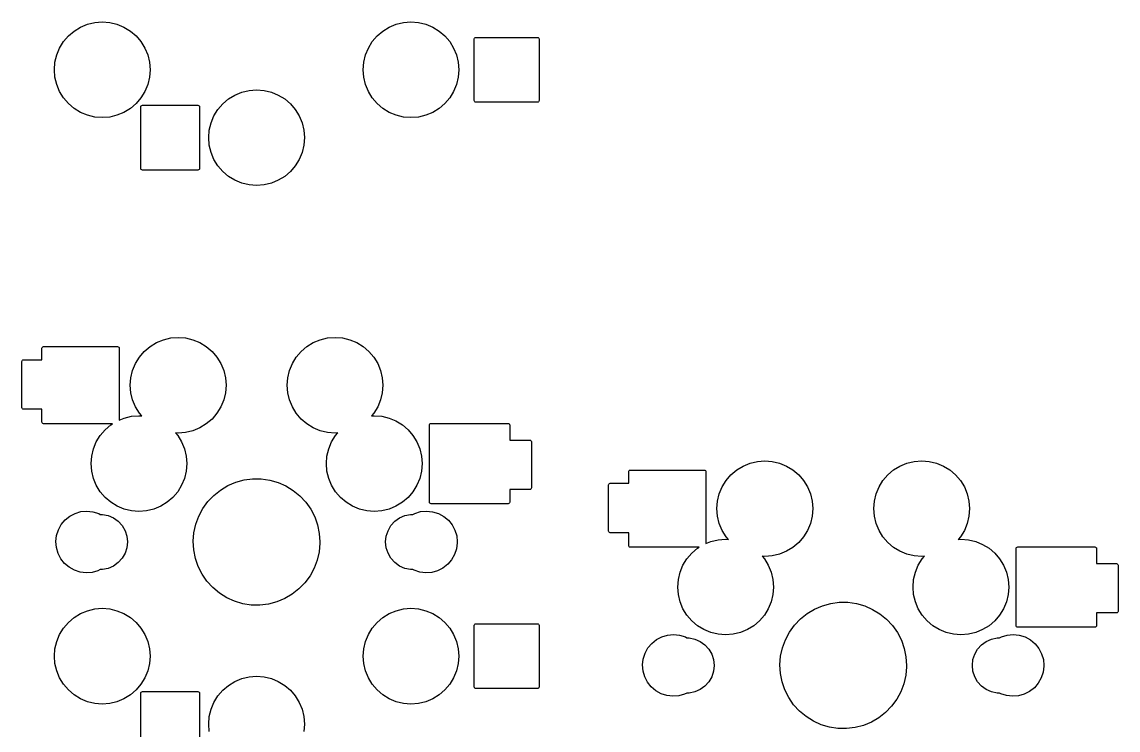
# Model space of a CAD drawing. Extents: x -8 to 140, y -39 to 78.
# Drawn here: x 87.4 to 122.9, y 12.91 to 35.85 of the extents above; entities that cross this region are included whole.
import ezdxf

# ---------------------------------------------------------------- set-up
doc = ezdxf.new("R2010")
doc.units = 0
doc.layers.add('BLACK', color=7, linetype='CONTINUOUS')

msp = doc.modelspace()

# ---------------------------------------------------------------- linework, layer by layer
at = {"layer": 'BLACK', "linetype": 'CONTINUOUS'}
for p, q in [((88.904, 35.396), (89.0889, 35.554)), ((89.0889, 35.554), (89.2963, 35.6811)), ((89.2963, 35.6811), (89.521, 35.7741)), ((89.521, 35.7741), (89.7575, 35.8309)), ((89.7575, 35.8309), (90, 35.85)), ((90, 35.85), (90.2425, 35.8309)), ((90.2425, 35.8309), (90.479, 35.7741)), ((90.479, 35.7741), (90.7037, 35.6811)), ((90.7037, 35.6811), (90.9111, 35.554)), ((90.9111, 35.554), (91.096, 35.396)), ((98.904, 35.396), (99.0889, 35.554)), ((99.0889, 35.554), (99.2963, 35.6811)), ((99.2963, 35.6811), (99.521, 35.7741)), ((99.521, 35.7741), (99.7575, 35.8309)), ((99.7575, 35.8309), (100, 35.85)), ((100, 35.85), (100.242, 35.8309)), ((100.242, 35.8309), (100.479, 35.7741)), ((100.479, 35.7741), (100.704, 35.6811)), ((100.704, 35.6811), (100.911, 35.554)), ((100.911, 35.554), (101.096, 35.396)), ((88.6189, 35.0037), (88.746, 35.2111)), ((88.746, 35.2111), (88.904, 35.396)), ((91.096, 35.396), (91.254, 35.2111)), ((91.254, 35.2111), (91.3811, 35.0037)), ((98.6189, 35.0037), (98.746, 35.2111)), ((98.746, 35.2111), (98.904, 35.396)), ((101.096, 35.396), (101.254, 35.2111)), ((101.254, 35.2111), (101.381, 35.0037)), ((102.05, 35.3), (102.054, 35.3191)), ((102.05, 33.3), (102.05, 35.3)), ((102.054, 35.3191), (102.065, 35.3354)), ((102.065, 35.3354), (102.081, 35.3462)), ((102.081, 35.3462), (102.1, 35.35)), ((102.1, 35.35), (104.1, 35.35)), ((104.1, 35.35), (104.119, 35.3462)), ((104.119, 35.3462), (104.135, 35.3354)), ((104.135, 35.3354), (104.146, 35.3191)), ((104.146, 35.3191), (104.15, 35.3)), ((104.15, 35.3), (104.15, 33.3)), ((88.5259, 34.779), (88.6189, 35.0037)), ((91.3811, 35.0037), (91.4741, 34.779)), ((98.5259, 34.779), (98.6189, 35.0037)), ((101.381, 35.0037), (101.474, 34.779)), ((88.45, 34.3), (88.4691, 34.5425)), ((88.4691, 34.5425), (88.5259, 34.779)), ((91.4741, 34.779), (91.5309, 34.5425)), ((91.5309, 34.5425), (91.55, 34.3)), ((98.45, 34.3), (98.4691, 34.5425)), ((98.4691, 34.5425), (98.5259, 34.779)), ((101.474, 34.779), (101.531, 34.5425)), ((101.531, 34.5425), (101.55, 34.3)), ((88.4691, 34.0575), (88.45, 34.3)), ((91.55, 34.3), (91.5309, 34.0575)), ((98.4691, 34.0575), (98.45, 34.3)), ((101.55, 34.3), (101.531, 34.0575)), ((88.5259, 33.821), (88.4691, 34.0575)), ((88.6189, 33.5963), (88.5259, 33.821)), ((91.4741, 33.821), (91.3811, 33.5963)), ((91.5309, 34.0575), (91.4741, 33.821)), ((98.5259, 33.821), (98.4691, 34.0575)), ((98.6189, 33.5963), (98.5259, 33.821)), ((101.474, 33.821), (101.381, 33.5963)), ((101.531, 34.0575), (101.474, 33.821)), ((88.746, 33.3889), (88.6189, 33.5963)), ((88.904, 33.204), (88.746, 33.3889)), ((91.254, 33.3889), (91.096, 33.204)), ((91.3811, 33.5963), (91.254, 33.3889)), ((94.0889, 33.354), (94.2963, 33.4811)), ((94.2963, 33.4811), (94.521, 33.5741)), ((94.521, 33.5741), (94.7575, 33.6309)), ((94.7575, 33.6309), (95, 33.65)), ((95, 33.65), (95.2425, 33.6309)), ((95.2425, 33.6309), (95.479, 33.5741)), ((95.479, 33.5741), (95.7037, 33.4811)), ((95.7037, 33.4811), (95.9111, 33.354)), ((98.746, 33.3889), (98.6189, 33.5963)), ((98.904, 33.204), (98.746, 33.3889)), ((101.254, 33.3889), (101.096, 33.204)), ((101.381, 33.5963), (101.254, 33.3889)), ((89.0889, 33.046), (88.904, 33.204)), ((89.2963, 32.9189), (89.0889, 33.046)), ((90.9111, 33.046), (90.7037, 32.9189)), ((91.096, 33.204), (90.9111, 33.046)), ((91.25, 33.1), (91.2538, 33.1191)), ((91.25, 31.1), (91.25, 33.1)), ((91.2538, 33.1191), (91.2646, 33.1354)), ((91.2646, 33.1354), (91.2809, 33.1462)), ((91.2809, 33.1462), (91.3, 33.15)), ((91.3, 33.15), (93.1, 33.15)), ((93.1, 33.15), (93.1191, 33.1462)), ((93.1191, 33.1462), (93.1354, 33.1354)), ((93.1354, 33.1354), (93.1462, 33.1191)), ((93.1462, 33.1191), (93.15, 33.1)), ((93.15, 33.1), (93.15, 31.1)), ((93.746, 33.0111), (93.904, 33.196)), ((93.904, 33.196), (94.0889, 33.354)), ((95.9111, 33.354), (96.096, 33.196)), ((96.096, 33.196), (96.254, 33.0111)), ((99.0889, 33.046), (98.904, 33.204)), ((99.2963, 32.9189), (99.0889, 33.046)), ((100.911, 33.046), (100.704, 32.9189)), ((101.096, 33.204), (100.911, 33.046)), ((102.054, 33.2809), (102.05, 33.3)), ((102.065, 33.2646), (102.054, 33.2809)), ((102.081, 33.2538), (102.065, 33.2646)), ((102.1, 33.25), (102.081, 33.2538)), ((104.1, 33.25), (102.1, 33.25)), ((104.119, 33.2538), (104.1, 33.25)), ((104.135, 33.2646), (104.119, 33.2538)), ((104.146, 33.2809), (104.135, 33.2646)), ((104.15, 33.3), (104.146, 33.2809)), ((89.521, 32.8259), (89.2963, 32.9189)), ((89.7575, 32.7691), (89.521, 32.8259)), ((90, 32.75), (89.7575, 32.7691)), ((90.2425, 32.7691), (90, 32.75)), ((90.479, 32.8259), (90.2425, 32.7691)), ((90.7037, 32.9189), (90.479, 32.8259)), ((93.5259, 32.579), (93.6189, 32.8037)), ((93.6189, 32.8037), (93.746, 33.0111)), ((96.254, 33.0111), (96.3811, 32.8037)), ((96.3811, 32.8037), (96.4741, 32.579)), ((99.521, 32.8259), (99.2963, 32.9189)), ((99.7575, 32.7691), (99.521, 32.8259)), ((100, 32.75), (99.7575, 32.7691)), ((100.242, 32.7691), (100, 32.75)), ((100.479, 32.8259), (100.242, 32.7691)), ((100.704, 32.9189), (100.479, 32.8259)), ((93.45, 32.1), (93.4691, 32.3425)), ((93.4691, 32.3425), (93.5259, 32.579)), ((96.4741, 32.579), (96.5309, 32.3425)), ((96.5309, 32.3425), (96.55, 32.1)), ((93.4691, 31.8575), (93.45, 32.1)), ((96.55, 32.1), (96.5309, 31.8575)), ((93.5259, 31.621), (93.4691, 31.8575)), ((93.6189, 31.3963), (93.5259, 31.621)), ((96.4741, 31.621), (96.3811, 31.3963)), ((96.5309, 31.8575), (96.4741, 31.621)), ((93.746, 31.1889), (93.6189, 31.3963)), ((96.3811, 31.3963), (96.254, 31.1889)), ((91.2538, 31.0809), (91.25, 31.1)), ((91.2646, 31.0646), (91.2538, 31.0809)), ((91.2809, 31.0538), (91.2646, 31.0646)), ((91.3, 31.05), (91.2809, 31.0538)), ((93.1, 31.05), (91.3, 31.05)), ((93.1191, 31.0538), (93.1, 31.05)), ((93.1354, 31.0646), (93.1191, 31.0538)), ((93.1462, 31.0809), (93.1354, 31.0646)), ((93.15, 31.1), (93.1462, 31.0809)), ((93.904, 31.004), (93.746, 31.1889)), ((94.0889, 30.846), (93.904, 31.004)), ((96.096, 31.004), (95.9111, 30.846)), ((96.254, 31.1889), (96.096, 31.004)), ((94.2963, 30.7189), (94.0889, 30.846)), ((94.521, 30.6259), (94.2963, 30.7189)), ((94.7575, 30.5691), (94.521, 30.6259)), ((95, 30.55), (94.7575, 30.5691)), ((95.2425, 30.5691), (95, 30.55)), ((95.479, 30.6259), (95.2425, 30.5691)), ((95.7037, 30.7189), (95.479, 30.6259)), ((95.9111, 30.846), (95.7037, 30.7189)), ((91.981, 25.5541), (92.2175, 25.6109)), ((92.2175, 25.6109), (92.46, 25.63)), ((92.46, 25.63), (92.7025, 25.6109)), ((92.7025, 25.6109), (92.939, 25.5541)), ((97.061, 25.5541), (97.2975, 25.6109)), ((97.2975, 25.6109), (97.54, 25.63)), ((97.54, 25.63), (97.7825, 25.6109)), ((97.7825, 25.6109), (98.019, 25.5541)), ((88.05, 25.28), (88.0538, 25.2991)), ((88.05, 24.9), (88.05, 25.28)), ((88.0538, 25.2991), (88.0646, 25.3154)), ((88.0646, 25.3154), (88.0809, 25.3262)), ((88.0809, 25.3262), (88.1, 25.33)), ((88.1, 25.33), (90.5, 25.33)), ((90.5, 25.33), (90.5191, 25.3262)), ((90.5191, 25.3262), (90.5354, 25.3154)), ((90.5354, 25.3154), (90.5462, 25.2991)), ((90.5462, 25.2991), (90.55, 25.28)), ((90.55, 25.28), (90.55, 22.9474)), ((91.364, 25.176), (91.5489, 25.334)), ((91.5489, 25.334), (91.7563, 25.4611)), ((91.7563, 25.4611), (91.981, 25.5541)), ((92.939, 25.5541), (93.1637, 25.4611)), ((93.1637, 25.4611), (93.3711, 25.334)), ((93.3711, 25.334), (93.556, 25.176)), ((96.444, 25.176), (96.6289, 25.334)), ((96.6289, 25.334), (96.8363, 25.4611)), ((96.8363, 25.4611), (97.061, 25.5541)), ((98.019, 25.5541), (98.2437, 25.4611)), ((98.2437, 25.4611), (98.4511, 25.334)), ((98.4511, 25.334), (98.636, 25.176)), ((87.4, 24.85), (87.4038, 24.8691)), ((87.4, 23.35), (87.4, 24.85)), ((87.4038, 24.8691), (87.4146, 24.8854)), ((87.4146, 24.8854), (87.4309, 24.8962)), ((87.4309, 24.8962), (87.45, 24.9)), ((87.45, 24.9), (88.05, 24.9)), ((91.0789, 24.7837), (91.206, 24.9911)), ((91.206, 24.9911), (91.364, 25.176)), ((93.556, 25.176), (93.714, 24.9911)), ((93.714, 24.9911), (93.8411, 24.7837)), ((96.1589, 24.7837), (96.286, 24.9911)), ((96.286, 24.9911), (96.444, 25.176)), ((98.636, 25.176), (98.794, 24.9911)), ((98.794, 24.9911), (98.9211, 24.7837)), ((90.9291, 24.3225), (90.9859, 24.559)), ((90.9859, 24.559), (91.0789, 24.7837)), ((93.8411, 24.7837), (93.9341, 24.559)), ((93.9341, 24.559), (93.9909, 24.3225)), ((96.0091, 24.3225), (96.0659, 24.559)), ((96.0659, 24.559), (96.1589, 24.7837)), ((98.9211, 24.7837), (99.0141, 24.559)), ((99.0141, 24.559), (99.0709, 24.3225)), ((90.91, 24.08), (90.9291, 24.3225)), ((93.9909, 24.3225), (94.01, 24.08)), ((95.99, 24.08), (96.0091, 24.3225)), ((99.0709, 24.3225), (99.09, 24.08)), ((90.9291, 23.8375), (90.91, 24.08)), ((90.9859, 23.601), (90.9291, 23.8375)), ((93.9909, 23.8375), (93.9341, 23.601)), ((94.01, 24.08), (93.9909, 23.8375)), ((96.0091, 23.8375), (95.99, 24.08)), ((96.0659, 23.601), (96.0091, 23.8375)), ((99.0709, 23.8375), (99.0141, 23.601)), ((99.09, 24.08), (99.0709, 23.8375)), ((91.0789, 23.3763), (90.9859, 23.601)), ((93.9341, 23.601), (93.8411, 23.3763)), ((96.1589, 23.3763), (96.0659, 23.601)), ((99.0141, 23.601), (98.9211, 23.3763)), ((87.4038, 23.3309), (87.4, 23.35)), ((87.4146, 23.3146), (87.4038, 23.3309)), ((87.4309, 23.3038), (87.4146, 23.3146)), ((87.45, 23.3), (87.4309, 23.3038)), ((88.05, 23.3), (87.45, 23.3)), ((88.05, 22.88), (88.05, 23.3)), ((90.9475, 23.0709), (91.19, 23.09)), ((91.206, 23.1689), (91.0789, 23.3763)), ((91.19, 23.09), (91.2794, 23.083)), ((91.2794, 23.083), (91.206, 23.1689)), ((93.714, 23.1689), (93.556, 22.984)), ((93.8411, 23.3763), (93.714, 23.1689)), ((96.286, 23.1689), (96.1589, 23.3763)), ((96.444, 22.984), (96.286, 23.1689)), ((98.794, 23.1689), (98.7205, 23.083)), ((98.7205, 23.083), (98.81, 23.09)), ((98.9211, 23.3763), (98.794, 23.1689)), ((98.81, 23.09), (99.0525, 23.0709)), ((88.0538, 22.8609), (88.05, 22.88)), ((88.0646, 22.8446), (88.0538, 22.8609)), ((88.0809, 22.8338), (88.0646, 22.8446)), ((88.1, 22.83), (88.0809, 22.8338)), ((90.3377, 22.83), (88.1, 22.83)), ((90.094, 22.636), (90.2789, 22.794)), ((90.2789, 22.794), (90.3377, 22.83)), ((90.55, 22.9474), (90.711, 23.0141)), ((90.711, 23.0141), (90.9475, 23.0709)), ((93.3711, 22.826), (93.1637, 22.6989)), ((93.556, 22.984), (93.3711, 22.826)), ((96.6289, 22.826), (96.444, 22.984)), ((96.8363, 22.6989), (96.6289, 22.826)), ((99.0525, 23.0709), (99.289, 23.0141)), ((99.289, 23.0141), (99.5137, 22.9211)), ((99.5137, 22.9211), (99.7211, 22.794)), ((99.7211, 22.794), (99.906, 22.636)), ((100.6, 22.79), (100.604, 22.8091)), ((100.6, 20.29), (100.6, 22.79)), ((100.604, 22.8091), (100.615, 22.8254)), ((100.615, 22.8254), (100.631, 22.8362)), ((100.631, 22.8362), (100.65, 22.84)), ((100.65, 22.84), (103.15, 22.84)), ((103.15, 22.84), (103.169, 22.8362)), ((103.169, 22.8362), (103.185, 22.8254)), ((103.185, 22.8254), (103.196, 22.8091)), ((103.196, 22.8091), (103.2, 22.79)), ((103.2, 22.79), (103.2, 22.3)), ((89.8089, 22.2437), (89.936, 22.4511)), ((89.936, 22.4511), (90.094, 22.636)), ((92.46, 22.53), (92.3705, 22.537)), ((92.3705, 22.537), (92.444, 22.4511)), ((92.444, 22.4511), (92.5711, 22.2437)), ((92.7025, 22.5491), (92.46, 22.53)), ((92.939, 22.6059), (92.7025, 22.5491)), ((93.1637, 22.6989), (92.939, 22.6059)), ((97.061, 22.6059), (96.8363, 22.6989)), ((97.2975, 22.5491), (97.061, 22.6059)), ((97.54, 22.53), (97.2975, 22.5491)), ((97.4289, 22.2437), (97.556, 22.4511)), ((97.6295, 22.537), (97.54, 22.53)), ((97.556, 22.4511), (97.6295, 22.537)), ((99.906, 22.636), (100.064, 22.4511)), ((100.064, 22.4511), (100.191, 22.2437)), ((89.6591, 21.7825), (89.7159, 22.019)), ((89.7159, 22.019), (89.8089, 22.2437)), ((92.5711, 22.2437), (92.6641, 22.019)), ((92.6641, 22.019), (92.7209, 21.7825)), ((97.2791, 21.7825), (97.3359, 22.019)), ((97.3359, 22.019), (97.4289, 22.2437)), ((100.191, 22.2437), (100.284, 22.019)), ((100.284, 22.019), (100.341, 21.7825)), ((103.2, 22.3), (103.85, 22.3)), ((103.85, 22.3), (103.869, 22.2962)), ((103.869, 22.2962), (103.885, 22.2854)), ((103.885, 22.2854), (103.896, 22.2691)), ((103.896, 22.2691), (103.9, 22.25)), ((103.9, 22.25), (103.9, 20.75)), ((89.64, 21.54), (89.6591, 21.7825)), ((92.7209, 21.7825), (92.74, 21.54)), ((97.26, 21.54), (97.2791, 21.7825)), ((100.341, 21.7825), (100.36, 21.54)), ((89.6591, 21.2975), (89.64, 21.54)), ((92.74, 21.54), (92.7209, 21.2975)), ((97.2791, 21.2975), (97.26, 21.54)), ((100.36, 21.54), (100.341, 21.2975)), ((107.054, 21.2991), (107.065, 21.3154)), ((107.065, 21.3154), (107.081, 21.3262)), ((107.081, 21.3262), (107.1, 21.33)), ((107.1, 21.33), (109.5, 21.33)), ((109.5, 21.33), (109.519, 21.3262)), ((109.519, 21.3262), (109.535, 21.3154)), ((109.535, 21.3154), (109.546, 21.2991)), ((110.364, 21.176), (110.549, 21.334)), ((110.549, 21.334), (110.756, 21.4611)), ((110.756, 21.4611), (110.981, 21.5541)), ((110.981, 21.5541), (111.218, 21.6109)), ((111.218, 21.6109), (111.46, 21.63)), ((111.46, 21.63), (111.702, 21.6109)), ((111.702, 21.6109), (111.939, 21.5541)), ((111.939, 21.5541), (112.164, 21.4611)), ((112.164, 21.4611), (112.371, 21.334)), ((112.371, 21.334), (112.556, 21.176)), ((115.444, 21.176), (115.629, 21.334)), ((115.629, 21.334), (115.836, 21.4611)), ((115.836, 21.4611), (116.061, 21.5541)), ((116.061, 21.5541), (116.298, 21.6109)), ((116.298, 21.6109), (116.54, 21.63)), ((116.54, 21.63), (116.782, 21.6109)), ((116.782, 21.6109), (117.019, 21.5541)), ((117.019, 21.5541), (117.244, 21.4611)), ((117.244, 21.4611), (117.451, 21.334)), ((117.451, 21.334), (117.636, 21.176)), ((89.7159, 21.061), (89.6591, 21.2975)), ((89.8089, 20.8363), (89.7159, 21.061)), ((92.6641, 21.061), (92.5711, 20.8363)), ((92.7209, 21.2975), (92.6641, 21.061)), ((94.3258, 20.936), (94.5948, 21.0096)), ((94.5948, 21.0096), (94.8713, 21.046)), ((94.8713, 21.046), (95.1501, 21.0445)), ((95.1501, 21.0445), (95.4262, 21.0052)), ((95.4262, 21.0052), (95.6944, 20.9288)), ((97.3359, 21.061), (97.2791, 21.2975)), ((97.4289, 20.8363), (97.3359, 21.061)), ((100.284, 21.061), (100.191, 20.8363)), ((100.341, 21.2975), (100.284, 21.061)), ((107.05, 21.28), (107.054, 21.2991)), ((107.05, 20.9), (107.05, 21.28)), ((109.546, 21.2991), (109.55, 21.28)), ((109.55, 21.28), (109.55, 18.9474)), ((110.079, 20.7837), (110.206, 20.9911)), ((110.206, 20.9911), (110.364, 21.176)), ((112.556, 21.176), (112.714, 20.9911)), ((112.714, 20.9911), (112.841, 20.7837)), ((115.159, 20.7837), (115.286, 20.9911)), ((115.286, 20.9911), (115.444, 21.176)), ((117.636, 21.176), (117.794, 20.9911)), ((117.794, 20.9911), (117.921, 20.7837)), ((89.936, 20.6289), (89.8089, 20.8363)), ((90.094, 20.444), (89.936, 20.6289)), ((92.444, 20.6289), (92.286, 20.444)), ((92.5711, 20.8363), (92.444, 20.6289)), ((93.6124, 20.509), (93.83, 20.6834)), ((93.83, 20.6834), (94.0693, 20.8266)), ((94.0693, 20.8266), (94.3258, 20.936)), ((95.6944, 20.9288), (95.9498, 20.8167)), ((95.9498, 20.8167), (96.1875, 20.671)), ((96.1875, 20.671), (96.4033, 20.4944)), ((97.556, 20.6289), (97.4289, 20.8363)), ((97.714, 20.444), (97.556, 20.6289)), ((100.064, 20.6289), (99.906, 20.444)), ((100.191, 20.8363), (100.064, 20.6289)), ((103.85, 20.7), (103.2, 20.7)), ((103.2, 20.7), (103.2, 20.29)), ((103.869, 20.7038), (103.85, 20.7)), ((103.885, 20.7146), (103.869, 20.7038)), ((103.896, 20.7309), (103.885, 20.7146)), ((103.9, 20.75), (103.896, 20.7309)), ((106.4, 20.85), (106.404, 20.8691)), ((106.4, 19.35), (106.4, 20.85)), ((106.404, 20.8691), (106.415, 20.8854)), ((106.415, 20.8854), (106.431, 20.8962)), ((106.431, 20.8962), (106.45, 20.9)), ((106.45, 20.9), (107.05, 20.9)), ((109.986, 20.559), (110.079, 20.7837)), ((112.841, 20.7837), (112.934, 20.559)), ((115.066, 20.559), (115.159, 20.7837)), ((117.921, 20.7837), (118.014, 20.559)), ((90.2789, 20.286), (90.094, 20.444)), ((90.4863, 20.1589), (90.2789, 20.286)), ((92.1011, 20.286), (91.8937, 20.1589)), ((92.286, 20.444), (92.1011, 20.286)), ((93.2577, 20.0803), (93.4204, 20.3067)), ((93.4204, 20.3067), (93.6124, 20.509)), ((96.4033, 20.4944), (96.5931, 20.2901)), ((96.5931, 20.2901), (96.7535, 20.062)), ((97.8989, 20.286), (97.714, 20.444)), ((98.1063, 20.1589), (97.8989, 20.286)), ((99.7211, 20.286), (99.5137, 20.1589)), ((99.906, 20.444), (99.7211, 20.286)), ((100.604, 20.2709), (100.6, 20.29)), ((100.615, 20.2546), (100.604, 20.2709)), ((100.631, 20.2438), (100.615, 20.2546)), ((100.65, 20.24), (100.631, 20.2438)), ((103.15, 20.24), (100.65, 20.24)), ((103.169, 20.2438), (103.15, 20.24)), ((103.185, 20.2546), (103.169, 20.2438)), ((103.196, 20.2709), (103.185, 20.2546)), ((103.2, 20.29), (103.196, 20.2709)), ((109.91, 20.08), (109.929, 20.3225)), ((109.929, 20.3225), (109.986, 20.559)), ((112.934, 20.559), (112.991, 20.3225)), ((112.991, 20.3225), (113.01, 20.08)), ((114.99, 20.08), (115.009, 20.3225)), ((115.009, 20.3225), (115.066, 20.559)), ((118.014, 20.559), (118.071, 20.3225)), ((118.071, 20.3225), (118.09, 20.08)), ((88.9524, 19.8368), (89.1254, 19.9272)), ((89.1254, 19.9272), (89.3126, 19.9823)), ((89.3126, 19.9823), (89.507, 20)), ((89.507, 20), (89.7011, 19.9796)), ((89.7011, 19.9796), (89.8875, 19.9219)), ((89.8875, 19.9219), (89.9371, 19.8951)), ((89.9371, 19.8951), (90.0141, 19.8951)), ((90.0141, 19.8951), (90.1981, 19.856)), ((90.711, 20.0659), (90.4863, 20.1589)), ((90.9475, 20.0091), (90.711, 20.0659)), ((91.19, 19.99), (90.9475, 20.0091)), ((91.4325, 20.0091), (91.19, 19.99)), ((91.669, 20.0659), (91.4325, 20.0091)), ((91.8937, 20.1589), (91.669, 20.0659)), ((93.1272, 19.8338), (93.2577, 20.0803)), ((96.7535, 20.062), (96.8814, 19.8142)), ((98.331, 20.0659), (98.1063, 20.1589)), ((98.5675, 20.0091), (98.331, 20.0659)), ((98.81, 19.99), (98.5675, 20.0091)), ((99.0525, 20.0091), (98.81, 19.99)), ((99.289, 20.0659), (99.0525, 20.0091)), ((99.5137, 20.1589), (99.289, 20.0659)), ((99.8019, 19.856), (99.9859, 19.8951)), ((99.9859, 19.8951), (100.064, 19.8951)), ((100.064, 19.8951), (100.125, 19.9272)), ((100.125, 19.9272), (100.313, 19.9823)), ((100.313, 19.9823), (100.507, 20)), ((100.507, 20), (100.701, 19.9796)), ((100.701, 19.9796), (100.888, 19.9219)), ((100.888, 19.9219), (101.059, 19.829)), ((109.929, 19.8375), (109.91, 20.08)), ((113.01, 20.08), (112.991, 19.8375)), ((115.009, 19.8375), (114.99, 20.08)), ((118.09, 20.08), (118.071, 19.8375)), ((88.5809, 19.3939), (88.6749, 19.565)), ((88.6749, 19.565), (88.8003, 19.7145)), ((88.8003, 19.7145), (88.9524, 19.8368)), ((90.1981, 19.856), (90.37, 19.7794)), ((90.37, 19.7794), (90.5222, 19.6688)), ((90.5222, 19.6688), (90.6481, 19.529)), ((90.6481, 19.529), (90.7422, 19.3661)), ((92.972, 19.2995), (93.0314, 19.5719)), ((93.0314, 19.5719), (93.1272, 19.8338)), ((96.8814, 19.8142), (96.9745, 19.5513)), ((96.9745, 19.5513), (97.031, 19.2782)), ((99.2578, 19.3661), (99.3519, 19.529)), ((99.3519, 19.529), (99.4778, 19.6688)), ((99.4778, 19.6688), (99.63, 19.7794)), ((99.63, 19.7794), (99.8019, 19.856)), ((101.059, 19.829), (101.21, 19.7046)), ((101.21, 19.7046), (101.333, 19.5534)), ((101.333, 19.5534), (101.425, 19.3811)), ((109.986, 19.601), (109.929, 19.8375)), ((110.079, 19.3763), (109.986, 19.601)), ((112.934, 19.601), (112.841, 19.3763)), ((112.991, 19.8375), (112.934, 19.601)), ((115.066, 19.601), (115.009, 19.8375)), ((115.159, 19.3763), (115.066, 19.601)), ((118.014, 19.601), (117.921, 19.3763)), ((118.071, 19.8375), (118.014, 19.601)), ((88.5001, 19.014), (88.5219, 19.2079)), ((88.5219, 19.2079), (88.5809, 19.3939)), ((90.7422, 19.3661), (90.8003, 19.1871)), ((90.8003, 19.1871), (90.82, 19)), ((92.9501, 19.0215), (92.972, 19.2995)), ((97.031, 19.2782), (97.05, 19)), ((99.18, 19), (99.1997, 19.1871)), ((99.1997, 19.1871), (99.2578, 19.3661)), ((101.425, 19.3811), (101.481, 19.1942)), ((101.481, 19.1942), (101.5, 19)), ((106.404, 19.3309), (106.4, 19.35)), ((106.415, 19.3146), (106.404, 19.3309)), ((106.431, 19.3038), (106.415, 19.3146)), ((106.45, 19.3), (106.431, 19.3038)), ((107.05, 19.3), (106.45, 19.3)), ((107.05, 18.88), (107.05, 19.3)), ((110.206, 19.1689), (110.079, 19.3763)), ((112.841, 19.3763), (112.714, 19.1689)), ((115.286, 19.1689), (115.159, 19.3763)), ((117.921, 19.3763), (117.794, 19.1689)), ((88.5164, 18.8195), (88.5001, 19.014)), ((88.5702, 18.6319), (88.5164, 18.8195)), ((90.82, 19), (90.8003, 18.8129)), ((92.9662, 18.7431), (92.9501, 19.0215)), ((97.0495, 18.9571), (97.0248, 18.6793)), ((97.05, 19), (97.0495, 18.9571)), ((99.1997, 18.8129), (99.18, 19)), ((101.5, 18.9721), (101.475, 18.7785)), ((101.5, 19), (101.5, 18.9721)), ((107.054, 18.8609), (107.05, 18.88)), ((107.065, 18.8446), (107.054, 18.8609)), ((107.081, 18.8338), (107.065, 18.8446)), ((107.1, 18.83), (107.081, 18.8338)), ((109.338, 18.83), (107.1, 18.83)), ((109.279, 18.794), (109.338, 18.83)), ((109.55, 18.9474), (109.711, 19.0141)), ((109.711, 19.0141), (109.948, 19.0709)), ((109.948, 19.0709), (110.19, 19.09)), ((110.19, 19.09), (110.279, 19.083)), ((110.279, 19.083), (110.206, 19.1689)), ((112.371, 18.826), (112.164, 18.6989)), ((112.556, 18.984), (112.371, 18.826)), ((112.714, 19.1689), (112.556, 18.984)), ((115.444, 18.984), (115.286, 19.1689)), ((115.629, 18.826), (115.444, 18.984)), ((115.836, 18.6989), (115.629, 18.826)), ((117.794, 19.1689), (117.721, 19.083)), ((117.721, 19.083), (117.81, 19.09)), ((117.81, 19.09), (118.052, 19.0709)), ((118.052, 19.0709), (118.289, 19.0141)), ((118.289, 19.0141), (118.514, 18.9211)), ((118.514, 18.9211), (118.721, 18.794)), ((119.604, 18.8091), (119.615, 18.8254)), ((119.615, 18.8254), (119.631, 18.8362)), ((119.631, 18.8362), (119.65, 18.84)), ((119.65, 18.84), (122.15, 18.84)), ((122.15, 18.84), (122.169, 18.8362)), ((122.169, 18.8362), (122.185, 18.8254)), ((122.185, 18.8254), (122.196, 18.8091)), ((88.6594, 18.4583), (88.5702, 18.6319)), ((90.6481, 18.471), (90.5222, 18.3312)), ((90.7422, 18.6339), (90.6481, 18.471)), ((90.8003, 18.8129), (90.7422, 18.6339)), ((93.0199, 18.4694), (92.9662, 18.7431)), ((93.1102, 18.2056), (93.0199, 18.4694)), ((97.0248, 18.6793), (96.9625, 18.4075)), ((99.2578, 18.6339), (99.1997, 18.8129)), ((99.3519, 18.471), (99.2578, 18.6339)), ((99.4778, 18.3312), (99.3519, 18.471)), ((101.414, 18.5933), (101.317, 18.4236)), ((101.475, 18.7785), (101.414, 18.5933)), ((108.936, 18.4511), (109.094, 18.636)), ((109.094, 18.636), (109.279, 18.794)), ((111.46, 18.53), (111.371, 18.537)), ((111.371, 18.537), (111.444, 18.4511)), ((111.702, 18.5491), (111.46, 18.53)), ((111.939, 18.6059), (111.702, 18.5491)), ((112.164, 18.6989), (111.939, 18.6059)), ((116.061, 18.6059), (115.836, 18.6989)), ((116.298, 18.5491), (116.061, 18.6059)), ((116.54, 18.53), (116.298, 18.5491)), ((116.629, 18.537), (116.54, 18.53)), ((116.556, 18.4511), (116.629, 18.537)), ((118.721, 18.794), (118.906, 18.636)), ((118.906, 18.636), (119.064, 18.4511)), ((119.6, 18.79), (119.604, 18.8091)), ((119.6, 16.29), (119.6, 18.79)), ((122.196, 18.8091), (122.2, 18.79)), ((122.2, 18.79), (122.2, 18.3)), ((88.7807, 18.3053), (88.6594, 18.4583)), ((88.9293, 18.1789), (88.7807, 18.3053)), ((89.0997, 18.0836), (88.9293, 18.1789)), ((90.1981, 18.144), (90.0141, 18.1049)), ((90.37, 18.2206), (90.1981, 18.144)), ((90.5222, 18.3312), (90.37, 18.2206)), ((93.2355, 17.9565), (93.1102, 18.2056)), ((96.8639, 18.1466), (96.7309, 17.9016)), ((96.9625, 18.4075), (96.8639, 18.1466)), ((99.63, 18.2206), (99.4778, 18.3312)), ((99.8019, 18.144), (99.63, 18.2206)), ((99.9859, 18.1049), (99.8019, 18.144)), ((101.036, 18.1557), (100.862, 18.0677)), ((101.19, 18.2758), (101.036, 18.1557)), ((101.317, 18.4236), (101.19, 18.2758)), ((108.716, 18.019), (108.809, 18.2437)), ((108.809, 18.2437), (108.936, 18.4511)), ((111.444, 18.4511), (111.571, 18.2437)), ((111.571, 18.2437), (111.664, 18.019)), ((116.336, 18.019), (116.429, 18.2437)), ((116.429, 18.2437), (116.556, 18.4511)), ((119.064, 18.4511), (119.191, 18.2437)), ((119.191, 18.2437), (119.284, 18.019)), ((122.2, 18.3), (122.85, 18.3)), ((122.85, 18.3), (122.869, 18.2962)), ((122.869, 18.2962), (122.885, 18.2854)), ((122.885, 18.2854), (122.896, 18.2691)), ((122.896, 18.2691), (122.9, 18.25)), ((122.9, 18.25), (122.9, 16.75)), ((89.2853, 18.0233), (89.0997, 18.0836)), ((89.4791, 18.0002), (89.2853, 18.0233)), ((89.6736, 18.0152), (89.4791, 18.0002)), ((89.8616, 18.0677), (89.6736, 18.0152)), ((89.9354, 18.1049), (89.8616, 18.0677)), ((90.0141, 18.1049), (89.9354, 18.1049)), ((93.3934, 17.7266), (93.2355, 17.9565)), ((96.7309, 17.9016), (96.5658, 17.6768)), ((100.062, 18.1049), (99.9859, 18.1049)), ((100.1, 18.0836), (100.062, 18.1049)), ((100.285, 18.0233), (100.1, 18.0836)), ((100.479, 18.0002), (100.285, 18.0233)), ((100.674, 18.0152), (100.479, 18.0002)), ((100.862, 18.0677), (100.674, 18.0152)), ((108.64, 17.54), (108.659, 17.7825)), ((108.659, 17.7825), (108.716, 18.019)), ((111.664, 18.019), (111.721, 17.7825)), ((111.721, 17.7825), (111.74, 17.54)), ((116.26, 17.54), (116.279, 17.7825)), ((116.279, 17.7825), (116.336, 18.019)), ((119.284, 18.019), (119.341, 17.7825)), ((119.341, 17.7825), (119.36, 17.54)), ((93.5811, 17.5204), (93.3934, 17.7266)), ((93.795, 17.3415), (93.5811, 17.5204)), ((96.3717, 17.4766), (96.1523, 17.3045)), ((96.5658, 17.6768), (96.3717, 17.4766)), ((108.659, 17.2975), (108.64, 17.54)), ((111.74, 17.54), (111.721, 17.2975)), ((116.279, 17.2975), (116.26, 17.54)), ((119.36, 17.54), (119.341, 17.2975)), ((94.0313, 17.1933), (93.795, 17.3415)), ((94.2854, 17.0786), (94.0313, 17.1933)), ((94.5528, 16.9994), (94.2854, 17.0786)), ((95.6539, 17.0571), (95.3841, 16.9863)), ((95.9115, 17.1638), (95.6539, 17.0571)), ((96.1523, 17.3045), (95.9115, 17.1638)), ((108.716, 17.061), (108.659, 17.2975)), ((108.809, 16.8363), (108.716, 17.061)), ((111.664, 17.061), (111.571, 16.8363)), ((111.721, 17.2975), (111.664, 17.061)), ((113.595, 17.0096), (113.871, 17.046)), ((113.871, 17.046), (114.15, 17.0445)), ((114.15, 17.0445), (114.426, 17.0052)), ((116.336, 17.061), (116.279, 17.2975)), ((116.429, 16.8363), (116.336, 17.061)), ((119.284, 17.061), (119.191, 16.8363)), ((119.341, 17.2975), (119.284, 17.061)), ((89.2963, 16.6811), (89.521, 16.7741)), ((89.521, 16.7741), (89.7575, 16.8309)), ((89.7575, 16.8309), (90, 16.85)), ((90, 16.85), (90.2425, 16.8309)), ((90.2425, 16.8309), (90.479, 16.7741)), ((90.479, 16.7741), (90.7037, 16.6811)), ((94.8285, 16.9572), (94.5528, 16.9994)), ((95.1073, 16.9528), (94.8285, 16.9572)), ((95.3841, 16.9863), (95.1073, 16.9528)), ((99.2963, 16.6811), (99.521, 16.7741)), ((99.521, 16.7741), (99.7575, 16.8309)), ((99.7575, 16.8309), (100, 16.85)), ((100, 16.85), (100.242, 16.8309)), ((100.242, 16.8309), (100.479, 16.7741)), ((100.479, 16.7741), (100.704, 16.6811)), ((108.936, 16.6289), (108.809, 16.8363)), ((111.571, 16.8363), (111.444, 16.6289)), ((112.83, 16.6834), (113.069, 16.8266)), ((113.069, 16.8266), (113.326, 16.936)), ((113.326, 16.936), (113.595, 17.0096)), ((114.426, 17.0052), (114.694, 16.9288)), ((114.694, 16.9288), (114.95, 16.8167)), ((114.95, 16.8167), (115.188, 16.671)), ((116.556, 16.6289), (116.429, 16.8363)), ((119.191, 16.8363), (119.064, 16.6289)), ((122.85, 16.7), (122.2, 16.7)), ((122.2, 16.7), (122.2, 16.29)), ((122.869, 16.7038), (122.85, 16.7)), ((122.885, 16.7146), (122.869, 16.7038)), ((122.896, 16.7309), (122.885, 16.7146)), ((122.9, 16.75), (122.896, 16.7309)), ((88.746, 16.2111), (88.904, 16.396)), ((88.904, 16.396), (89.0889, 16.554)), ((89.0889, 16.554), (89.2963, 16.6811)), ((90.7037, 16.6811), (90.9111, 16.554)), ((90.9111, 16.554), (91.096, 16.396)), ((91.096, 16.396), (91.254, 16.2111)), ((98.746, 16.2111), (98.904, 16.396)), ((98.904, 16.396), (99.0889, 16.554)), ((99.0889, 16.554), (99.2963, 16.6811)), ((100.704, 16.6811), (100.911, 16.554)), ((100.911, 16.554), (101.096, 16.396)), ((101.096, 16.396), (101.254, 16.2111)), ((102.054, 16.3191), (102.065, 16.3354)), ((102.065, 16.3354), (102.081, 16.3462)), ((102.081, 16.3462), (102.1, 16.35)), ((102.1, 16.35), (104.1, 16.35)), ((104.1, 16.35), (104.119, 16.3462)), ((104.119, 16.3462), (104.135, 16.3354)), ((104.135, 16.3354), (104.146, 16.3191)), ((109.094, 16.444), (108.936, 16.6289)), ((109.279, 16.286), (109.094, 16.444)), ((111.286, 16.444), (111.101, 16.286)), ((111.444, 16.6289), (111.286, 16.444)), ((112.42, 16.3067), (112.612, 16.509)), ((112.612, 16.509), (112.83, 16.6834)), ((115.188, 16.671), (115.403, 16.4944)), ((115.403, 16.4944), (115.593, 16.2901)), ((116.714, 16.444), (116.556, 16.6289)), ((116.899, 16.286), (116.714, 16.444)), ((118.906, 16.444), (118.721, 16.286)), ((119.064, 16.6289), (118.906, 16.444)), ((88.5259, 15.779), (88.6189, 16.0037)), ((88.6189, 16.0037), (88.746, 16.2111)), ((91.254, 16.2111), (91.3811, 16.0037)), ((91.3811, 16.0037), (91.4741, 15.779)), ((98.5259, 15.779), (98.6189, 16.0037)), ((98.6189, 16.0037), (98.746, 16.2111)), ((101.254, 16.2111), (101.381, 16.0037)), ((101.381, 16.0037), (101.474, 15.779)), ((102.05, 16.3), (102.054, 16.3191)), ((102.05, 14.3), (102.05, 16.3)), ((104.146, 16.3191), (104.15, 16.3)), ((104.15, 16.3), (104.15, 14.3)), ((108.125, 15.9272), (108.313, 15.9823)), ((108.313, 15.9823), (108.507, 16)), ((108.507, 16), (108.701, 15.9796)), ((108.701, 15.9796), (108.888, 15.9219)), ((109.486, 16.1589), (109.279, 16.286)), ((109.711, 16.0659), (109.486, 16.1589)), ((109.948, 16.0091), (109.711, 16.0659)), ((110.19, 15.99), (109.948, 16.0091)), ((110.432, 16.0091), (110.19, 15.99)), ((110.669, 16.0659), (110.432, 16.0091)), ((110.894, 16.1589), (110.669, 16.0659)), ((111.101, 16.286), (110.894, 16.1589)), ((112.127, 15.8338), (112.258, 16.0803)), ((112.258, 16.0803), (112.42, 16.3067)), ((115.593, 16.2901), (115.753, 16.062)), ((115.753, 16.062), (115.881, 15.8142)), ((117.106, 16.1589), (116.899, 16.286)), ((117.331, 16.0659), (117.106, 16.1589)), ((117.568, 16.0091), (117.331, 16.0659)), ((117.81, 15.99), (117.568, 16.0091)), ((118.052, 16.0091), (117.81, 15.99)), ((118.289, 16.0659), (118.052, 16.0091)), ((118.514, 16.1589), (118.289, 16.0659)), ((118.721, 16.286), (118.514, 16.1589)), ((119.125, 15.9272), (119.313, 15.9823)), ((119.313, 15.9823), (119.507, 16)), ((119.507, 16), (119.701, 15.9796)), ((119.604, 16.2709), (119.6, 16.29)), ((119.615, 16.2546), (119.604, 16.2709)), ((119.631, 16.2438), (119.615, 16.2546)), ((119.65, 16.24), (119.631, 16.2438)), ((122.15, 16.24), (119.65, 16.24)), ((119.701, 15.9796), (119.888, 15.9219)), ((122.169, 16.2438), (122.15, 16.24)), ((122.185, 16.2546), (122.169, 16.2438)), ((122.196, 16.2709), (122.185, 16.2546)), ((122.2, 16.29), (122.196, 16.2709)), ((88.4691, 15.5425), (88.5259, 15.779)), ((91.4741, 15.779), (91.5309, 15.5425)), ((98.4691, 15.5425), (98.5259, 15.779)), ((101.474, 15.779), (101.531, 15.5425)), ((107.675, 15.565), (107.8, 15.7145)), ((107.8, 15.7145), (107.952, 15.8368)), ((107.952, 15.8368), (108.125, 15.9272)), ((108.888, 15.9219), (108.937, 15.8951)), ((108.937, 15.8951), (109.014, 15.8951)), ((109.014, 15.8951), (109.198, 15.856)), ((109.198, 15.856), (109.37, 15.7794)), ((109.37, 15.7794), (109.522, 15.6688)), ((109.522, 15.6688), (109.648, 15.529)), ((112.031, 15.5719), (112.127, 15.8338)), ((115.881, 15.8142), (115.974, 15.5513)), ((118.352, 15.529), (118.478, 15.6688)), ((118.478, 15.6688), (118.63, 15.7794)), ((118.63, 15.7794), (118.802, 15.856)), ((118.802, 15.856), (118.986, 15.8951)), ((118.986, 15.8951), (119.064, 15.8951)), ((119.064, 15.8951), (119.125, 15.9272)), ((119.888, 15.9219), (120.059, 15.829)), ((120.059, 15.829), (120.21, 15.7046)), ((120.21, 15.7046), (120.333, 15.5534)), ((88.45, 15.3), (88.4691, 15.5425)), ((88.4691, 15.0575), (88.45, 15.3)), ((91.5309, 15.5425), (91.55, 15.3)), ((91.55, 15.3), (91.5309, 15.0575)), ((98.45, 15.3), (98.4691, 15.5425)), ((98.4691, 15.0575), (98.45, 15.3)), ((101.531, 15.5425), (101.55, 15.3)), ((101.55, 15.3), (101.531, 15.0575)), ((107.522, 15.2079), (107.581, 15.3939)), ((107.581, 15.3939), (107.675, 15.565)), ((109.648, 15.529), (109.742, 15.3661)), ((109.742, 15.3661), (109.8, 15.1871)), ((111.95, 15.0215), (111.972, 15.2995)), ((111.972, 15.2995), (112.031, 15.5719)), ((115.974, 15.5513), (116.031, 15.2782)), ((116.031, 15.2782), (116.05, 15)), ((118.2, 15.1871), (118.258, 15.3661)), ((118.258, 15.3661), (118.352, 15.529)), ((120.333, 15.5534), (120.425, 15.3811)), ((120.425, 15.3811), (120.481, 15.1942)), ((88.5259, 14.821), (88.4691, 15.0575)), ((91.5309, 15.0575), (91.4741, 14.821)), ((98.5259, 14.821), (98.4691, 15.0575)), ((101.531, 15.0575), (101.474, 14.821)), ((107.5, 15.014), (107.522, 15.2079)), ((107.516, 14.8195), (107.5, 15.014)), ((109.8, 15.1871), (109.82, 15)), ((109.82, 15), (109.8, 14.8129)), ((111.966, 14.7431), (111.95, 15.0215)), ((116.05, 14.9571), (116.025, 14.6793)), ((116.05, 15), (116.05, 14.9571)), ((118.18, 15), (118.2, 15.1871)), ((118.2, 14.8129), (118.18, 15)), ((120.5, 14.9721), (120.475, 14.7785)), ((120.481, 15.1942), (120.5, 15)), ((120.5, 15), (120.5, 14.9721)), ((88.6189, 14.5963), (88.5259, 14.821)), ((88.746, 14.3889), (88.6189, 14.5963)), ((91.3811, 14.5963), (91.254, 14.3889)), ((91.4741, 14.821), (91.3811, 14.5963)), ((94.2963, 14.4811), (94.521, 14.5741)), ((94.521, 14.5741), (94.7575, 14.6309)), ((94.7575, 14.6309), (95, 14.65)), ((95, 14.65), (95.2425, 14.6309)), ((95.2425, 14.6309), (95.479, 14.5741)), ((95.479, 14.5741), (95.7037, 14.4811)), ((98.6189, 14.5963), (98.5259, 14.821)), ((98.746, 14.3889), (98.6189, 14.5963)), ((101.381, 14.5963), (101.254, 14.3889)), ((101.474, 14.821), (101.381, 14.5963)), ((107.57, 14.6319), (107.516, 14.8195)), ((107.659, 14.4583), (107.57, 14.6319)), ((109.742, 14.6339), (109.648, 14.471)), ((109.8, 14.8129), (109.742, 14.6339)), ((112.02, 14.4694), (111.966, 14.7431)), ((116.025, 14.6793), (115.963, 14.4075)), ((118.258, 14.6339), (118.2, 14.8129)), ((118.352, 14.471), (118.258, 14.6339)), ((120.414, 14.5933), (120.317, 14.4236)), ((120.475, 14.7785), (120.414, 14.5933)), ((88.904, 14.204), (88.746, 14.3889)), ((89.0889, 14.046), (88.904, 14.204)), ((91.096, 14.204), (90.9111, 14.046)), ((91.254, 14.3889), (91.096, 14.204)), ((93.904, 14.196), (94.0889, 14.354)), ((94.0889, 14.354), (94.2963, 14.4811)), ((95.7037, 14.4811), (95.9111, 14.354)), ((95.9111, 14.354), (96.096, 14.196)), ((98.904, 14.204), (98.746, 14.3889)), ((99.0889, 14.046), (98.904, 14.204)), ((101.096, 14.204), (100.911, 14.046)), ((101.254, 14.3889), (101.096, 14.204)), ((102.054, 14.2809), (102.05, 14.3)), ((102.065, 14.2646), (102.054, 14.2809)), ((102.081, 14.2538), (102.065, 14.2646)), ((102.1, 14.25), (102.081, 14.2538)), ((104.1, 14.25), (102.1, 14.25)), ((104.119, 14.2538), (104.1, 14.25)), ((104.135, 14.2646), (104.119, 14.2538)), ((104.146, 14.2809), (104.135, 14.2646)), ((104.15, 14.3), (104.146, 14.2809)), ((107.781, 14.3053), (107.659, 14.4583)), ((107.929, 14.1789), (107.781, 14.3053)), ((109.37, 14.2206), (109.198, 14.144)), ((109.522, 14.3312), (109.37, 14.2206)), ((109.648, 14.471), (109.522, 14.3312)), ((112.11, 14.2056), (112.02, 14.4694)), ((112.235, 13.9565), (112.11, 14.2056)), ((115.963, 14.4075), (115.864, 14.1466)), ((118.478, 14.3312), (118.352, 14.471)), ((118.63, 14.2206), (118.478, 14.3312)), ((118.802, 14.144), (118.63, 14.2206)), ((120.19, 14.2758), (120.036, 14.1557)), ((120.317, 14.4236), (120.19, 14.2758)), ((89.2963, 13.9189), (89.0889, 14.046)), ((89.521, 13.8259), (89.2963, 13.9189)), ((90.7037, 13.9189), (90.479, 13.8259)), ((90.9111, 14.046), (90.7037, 13.9189)), ((91.25, 14.1), (91.2538, 14.1191)), ((91.25, 12.1), (91.25, 14.1)), ((91.2538, 14.1191), (91.2646, 14.1354)), ((91.2646, 14.1354), (91.2809, 14.1462)), ((91.2809, 14.1462), (91.3, 14.15)), ((91.3, 14.15), (93.1, 14.15)), ((93.1, 14.15), (93.1191, 14.1462)), ((93.1191, 14.1462), (93.1354, 14.1354)), ((93.1354, 14.1354), (93.1462, 14.1191)), ((93.1462, 14.1191), (93.15, 14.1)), ((93.15, 14.1), (93.15, 12.1)), ((93.6189, 13.8037), (93.746, 14.0111)), ((93.746, 14.0111), (93.904, 14.196)), ((96.096, 14.196), (96.254, 14.0111)), ((96.254, 14.0111), (96.3811, 13.8037)), ((99.2963, 13.9189), (99.0889, 14.046)), ((99.521, 13.8259), (99.2963, 13.9189)), ((100.704, 13.9189), (100.479, 13.8259)), ((100.911, 14.046), (100.704, 13.9189)), ((108.1, 14.0836), (107.929, 14.1789)), ((108.285, 14.0233), (108.1, 14.0836)), ((108.479, 14.0002), (108.285, 14.0233)), ((108.674, 14.0152), (108.479, 14.0002)), ((108.862, 14.0677), (108.674, 14.0152)), ((108.935, 14.1049), (108.862, 14.0677)), ((109.014, 14.1049), (108.935, 14.1049)), ((109.198, 14.144), (109.014, 14.1049)), ((112.393, 13.7266), (112.235, 13.9565)), ((115.731, 13.9016), (115.566, 13.6768)), ((115.864, 14.1466), (115.731, 13.9016)), ((118.986, 14.1049), (118.802, 14.144)), ((119.062, 14.1049), (118.986, 14.1049)), ((119.1, 14.0836), (119.062, 14.1049)), ((119.285, 14.0233), (119.1, 14.0836)), ((119.479, 14.0002), (119.285, 14.0233)), ((119.674, 14.0152), (119.479, 14.0002)), ((119.862, 14.0677), (119.674, 14.0152)), ((120.036, 14.1557), (119.862, 14.0677)), ((89.7575, 13.7691), (89.521, 13.8259)), ((90, 13.75), (89.7575, 13.7691)), ((90.2425, 13.7691), (90, 13.75)), ((90.479, 13.8259), (90.2425, 13.7691)), ((93.4691, 13.3425), (93.5259, 13.579)), ((93.5259, 13.579), (93.6189, 13.8037)), ((96.3811, 13.8037), (96.4741, 13.579)), ((96.4741, 13.579), (96.5309, 13.3425)), ((99.7575, 13.7691), (99.521, 13.8259)), ((100, 13.75), (99.7575, 13.7691)), ((100.242, 13.7691), (100, 13.75)), ((100.479, 13.8259), (100.242, 13.7691)), ((112.581, 13.5204), (112.393, 13.7266)), ((112.795, 13.3415), (112.581, 13.5204)), ((115.566, 13.6768), (115.372, 13.4766)), ((93.45, 13.1), (93.4691, 13.3425)), ((96.5309, 13.3425), (96.55, 13.1)), ((113.031, 13.1933), (112.795, 13.3415)), ((113.285, 13.0786), (113.031, 13.1933)), ((114.912, 13.1638), (114.654, 13.0571)), ((115.152, 13.3045), (114.912, 13.1638)), ((115.372, 13.4766), (115.152, 13.3045)), ((93.4691, 12.8575), (93.45, 13.1)), ((96.55, 13.1), (96.5309, 12.8575)), ((113.553, 12.9994), (113.285, 13.0786)), ((113.828, 12.9572), (113.553, 12.9994)), ((114.107, 12.9528), (113.828, 12.9572)), ((114.384, 12.9863), (114.107, 12.9528)), ((114.654, 13.0571), (114.384, 12.9863))]:
    msp.add_line(p, q, dxfattribs=at)

doc.saveas('drawing.dxf')
